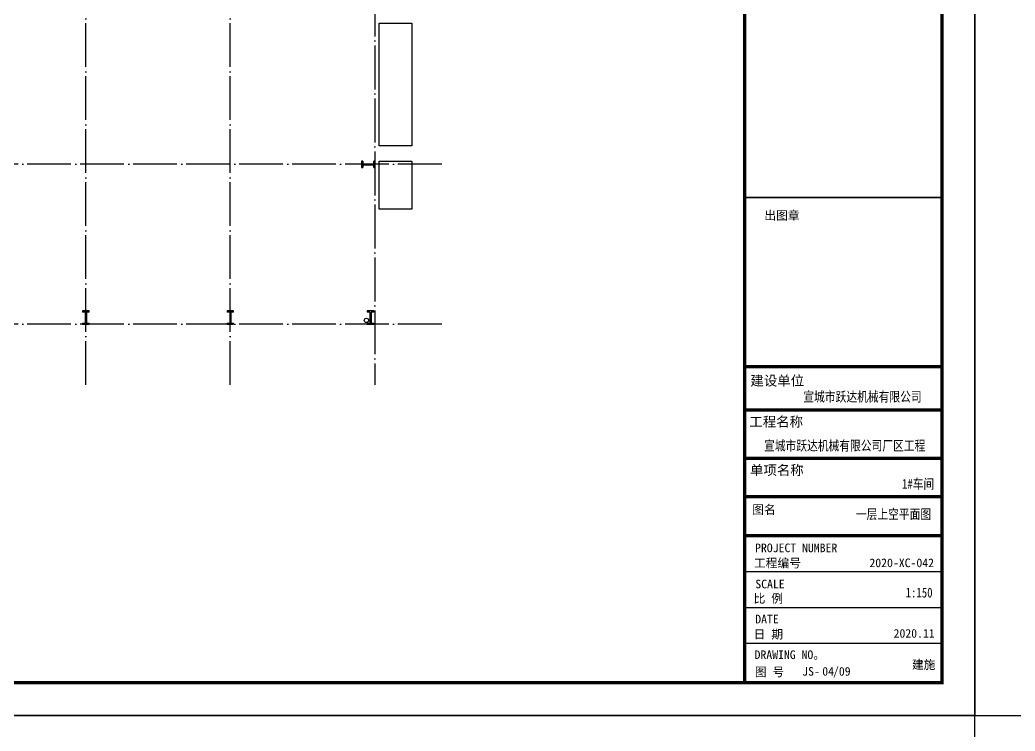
# Model space of a CAD drawing. Extents: x 185245 to 2288779, y -19957 to 815000.
# Drawn here: x 2008467 to 2053936, y 534250 to 566735 of the extents above; entities that cross this region are included whole.
import ezdxf

# ---------------------------------------------------------------- set-up
doc = ezdxf.new("R2010")
doc.units = 0
doc.header["$LTSCALE"] = 1000
doc.header["$MEASUREMENT"] = 0
doc.linetypes.add('DOTE', pattern=[2.42, 2, -0.2, 0.02, -0.2])
for name, color, linetype in [('COLUMN', 9, 'Continuous'), ('DOTE', 1, 'Continuous'), ('PUB_TITLE', 4, 'Continuous'), ('TEXT', 7, 'Continuous'), ('图框', 4, 'Continuous'), ('钢柱', 7, 'Continuous')]:
    doc.layers.add(name, color=color, linetype=linetype)
doc.styles.add('-黑体', font='simhei.ttf', dxfattribs={"width": 0.8})
doc.styles.add('宋体', font='')
doc.styles.add('黑体', font='simhei.ttf')
doc.styles.get('宋体').set_extended_font_data('NSimSun')

# ---------------------------------------------------------------- blocks, each defined once
blk = doc.blocks.new('A$C23043752')
at = {"layer": 'COLUMN'}
blk.add_hatch(color=256, dxfattribs=at).paths.add_polyline_path([(0, 600), (0, 550), (125, 550), (125, 50), (0, 50), (0, 0), (300, 0), (300, 50), (175, 50), (175, 550), (300, 550), (300, 600)])
for p, q in [((0, 600), (0, 550)), ((300, 600), (0, 600)), ((125, 550), (0, 550)), ((125, 550), (125, 50)), ((175, 550), (175, 50)), ((300, 550), (175, 550)), ((300, 550), (300, 600)), ((0, 50), (125, 50)), ((0, 50), (0, 0)), ((0, 0), (300, 0)), ((175, 50), (300, 50)), ((300, 0), (300, 50))]:
    blk.add_line(p, q, dxfattribs=at)
blk = doc.blocks.new('A$C2E6C69CD')
at = {"layer": 'COLUMN', "xscale": -1, "rotation": 359.9999999999998}
blk.add_blockref('A$C23043752', (300, 0), dxfattribs=at)
blk.add_blockref('A$C23043752', (300, 0), dxfattribs=at)
blk = doc.blocks.new('A$C6F9B7E11')
blk.add_blockref('A$C2E6C69CD', (0, 0))

msp = doc.modelspace()

# ---------------------------------------------------------------- linework, layer by layer
for points in [[(2024880, 560990.1), (2024880, 566590.1), (2026380, 566590.1), (2026380, 560990.1)], [(2024880, 558090.1), (2024880, 560290.1), (2026380, 560290.1), (2026380, 558090.1)]]:
    msp.add_lwpolyline(points, close=True)
msp.add_circle((2024301.1, 553009.2), 100)
at = {"layer": 'DOTE', "color": 25, "linetype": 'DOTE'}
for p, q in [((2011480, 550066.8), (2011480, 582499.6)), ((2018080, 550066.8), (2018080, 582499.6)), ((2024680, 582499.6), (2024680, 550066.8)), ((2027740.8, 560140.1), (1981930.3, 560140.1)), ((2027740.8, 552840.1), (1981930.3, 552840.1))]:
    msp.add_line(p, q, dxfattribs=at)
at = {"layer": 'PUB_TITLE', "elevation": 0}
for points in [[(1962998, 534962.7), (2052098, 534962.7), (2052098, 597962.7), (1962998, 597962.7)], [(2052098, 534962.7), (2141198, 534962.7), (2141198, 597962.7), (2052098, 597962.7)], [(1962998, 471962.7), (2052098, 471962.7), (2052098, 534962.7), (1962998, 534962.7)]]:
    msp.add_lwpolyline(points, close=True, dxfattribs=at)
at = {"layer": 'PUB_TITLE', "const_width": 150, "elevation": 0}
msp.add_lwpolyline([(1966748, 536462.7), (2050598, 536462.7), (2050598, 596462.7), (1966748, 596462.7)], close=True, dxfattribs=at)
at = {"layer": '图框', "color": 4, "elevation": 0}
for points, const_width in [([(2041584.2, 596462.7), (2041584.2, 536462.7)], 147.9), ([(2041584.2, 550891.5), (2050565.3, 550891.5)], 149.4), ([(2041584.2, 548916), (2050568.1, 548916)], 149.4), ([(2041584.2, 546715.1), (2050598, 546715.1)], 149.4), ([(2041584.2, 544959), (2050598, 544959)], 149.4), ([(2041584.2, 543182.2), (2050598, 543182.2)], 149.4), ([(2041584.2, 541533.9), (2050598, 541533.9)], 60.5), ([(2041584.2, 539888.5), (2050598, 539888.5)], 60.5), ([(2041584.2, 538255.5), (2050598, 538255.5)], 60.5)]:
    msp.add_lwpolyline(points, dxfattribs=dict(at, const_width=const_width))
at = {"layer": '图框', "color": 0, "const_width": 75, "elevation": 0}
msp.add_lwpolyline([(2041584.2, 558622.9), (2050598, 558622.9)], dxfattribs=at)

# ---------------------------------------------------------------- block references
at = {"layer": '钢柱', "ltscale": 1000, "xscale": -1, "rotation": 90}
msp.add_blockref('A$C6F9B7E11', (2024680, 560290.1), dxfattribs=at)
at = {"layer": '钢柱', "ltscale": 1000, "xscale": -1}
for p in [(2011630, 552840.1), (2018230, 552840.1), (2024633.2, 552840.1)]:
    msp.add_blockref('A$C6F9B7E11', p, dxfattribs=at)

# ---------------------------------------------------------------- texts
at = {"layer": 'TEXT', "color": 3, "style": '-黑体', "width": 0.8}
for s, height, p in [('宣城市跃达机械有限公司', 450.225, (2044262.1, 549299.4, 0)), ('宣城市跃达机械有限公司厂区工程', 450.225, (2042465.7, 547066, 0)), ('1#车间', 450.22, (2048767.9, 545316.7, 0)), ('一层上空平面图', 450.22, (2046661.5, 543937.5, 0)), ('1:150', 450.22, (2048939.2, 540352.5, 0))]:
    msp.add_text(s, height=height, dxfattribs=at).set_placement(p)
at = {"layer": '图框', "color": 4}
for s, height, style, p in [('出图章', 394.42, '黑体', (2042476.9, 557602.2, 0)), ('建设单位', 450, '黑体', (2041841.7, 550032.4, 0)), ('工程名称', 450, '黑体', (2041791.8, 548155.1, 0)), ('单项名称', 450, '黑体', (2041821.8, 545944.6, 0)), ('图名', 394.42, '黑体', (2041925.7, 544171.5, 0)), ('工程编号', 394.42, '黑体', (2042002.9, 541724.5, 0)), ('2020-XC-042', 394.416, '宋体', (2047280.4, 541738.1, 0)), ('SCALE', 394.42, '黑体', (2042065.7, 540771.2, 0)), ('比 例', 394.42, '黑体', (2041989.6, 540106.8, 0)), ('DATE', 394.42, '黑体', (2042063.6, 539168.3, 0)), ('日 期', 394.42, '黑体', (2041989.6, 538473.8, 0)), ('2020.11', 394.42, '宋体', (2048384.2, 538516.1, 0)), ('DRAWING NO。', 394.416, '黑体', (2042032.5, 537541.2, 0)), ('图 号', 394.42, '黑体', (2042045.6, 536753.6, 0))]:
    msp.add_text(s, height=height, dxfattribs=dict(at, style=style)).set_placement(p)
at = {"layer": '图框', "color": 0, "style": '黑体'}
msp.add_text('PROJECT NUMBER', height=394.416, dxfattribs=at).set_placement((2042056.1, 542421.7, 0))
at = {"layer": '图框', "color": 3, "style": '宋体'}
for s, p in [('建施', (2049221, 537087.4, 0)), ('JS-', (2044208.9, 536781.2, 0)), ('04', (2045125.7, 536781.2, 0)), ('/09', (2045615.5, 536781.2, 0))]:
    msp.add_text(s, height=394.42, dxfattribs=at).set_placement(p)

doc.saveas('drawing.dxf')
